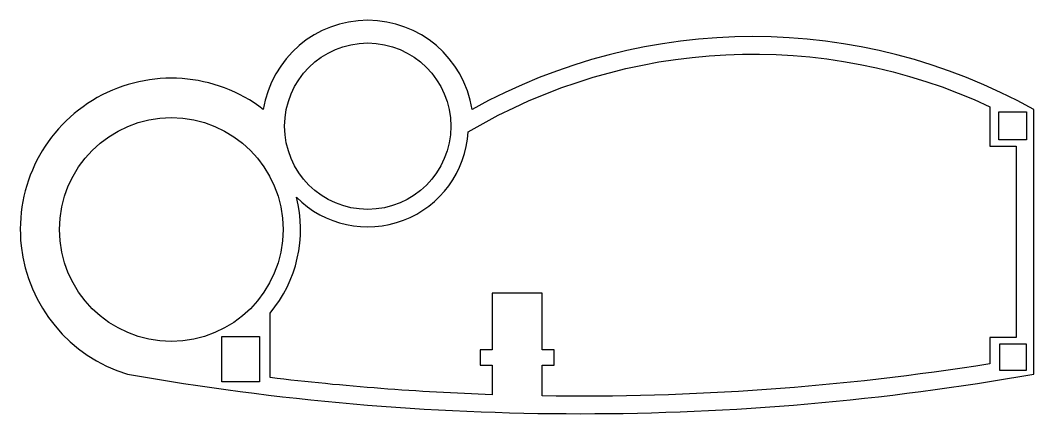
# Model space of a CAD drawing. Header units: millimetres. Extents: x -134 to 0, y -5 to 47.
import ezdxf

# ---------------------------------------------------------------- set-up
doc = ezdxf.new("R2010")
doc.units = ezdxf.units.MM
doc.layers.get('0').update_dxf_attribs({"linetype": 'CONTINUOUS'})

msp = doc.modelspace()

# ---------------------------------------------------------------- linework, layer by layer
for points in [[(-74.35, 35, 0.85289), (-102, 35, 1.19778), (-120, 0, 0.087038), (0, 0), (0, 35, 0.259308)], [(-65.09, -2.87), (-65.09, 1.21), (-63.49, 1.21), (-63.49, 3.21), (-65.09, 3.21), (-65.09, 10.71), (-71.69, 10.71), (-71.69, 3.21), (-73.29, 3.21), (-73.29, 1.21), (-71.69, 1.21), (-71.69, -2.71, -0.021385), (-101.1, -0.45), (-101.1, 8.09, 0.242895), (-97.61, 23.4, 0.6484), (-74.89, 32.03, -0.247288), (-5.81, 35.37), (-5.81, 30.13), (-2.31, 30.13), (-2.31, 4.87), (-5.81, 4.87), (-5.81, 1.37, -0.043152)]]:
    msp.add_lwpolyline(points, format="xyb", close=True)
for points in [[(-4.63, 34.68), (-0.94, 34.68), (-0.94, 31), (-4.63, 31)], [(-107.5, 5), (-102.5, 5), (-102.5, -1), (-107.5, -1)], [(-4.5, 4), (-1, 4), (-1, 0.5), (-4.5, 0.5)]]:
    msp.add_lwpolyline(points, close=True)
for centre, radius in [((-88.18, 32.79), 11), ((-114.18, 19.13), 14.8)]:
    msp.add_circle(centre, radius)

doc.saveas('drawing.dxf')
